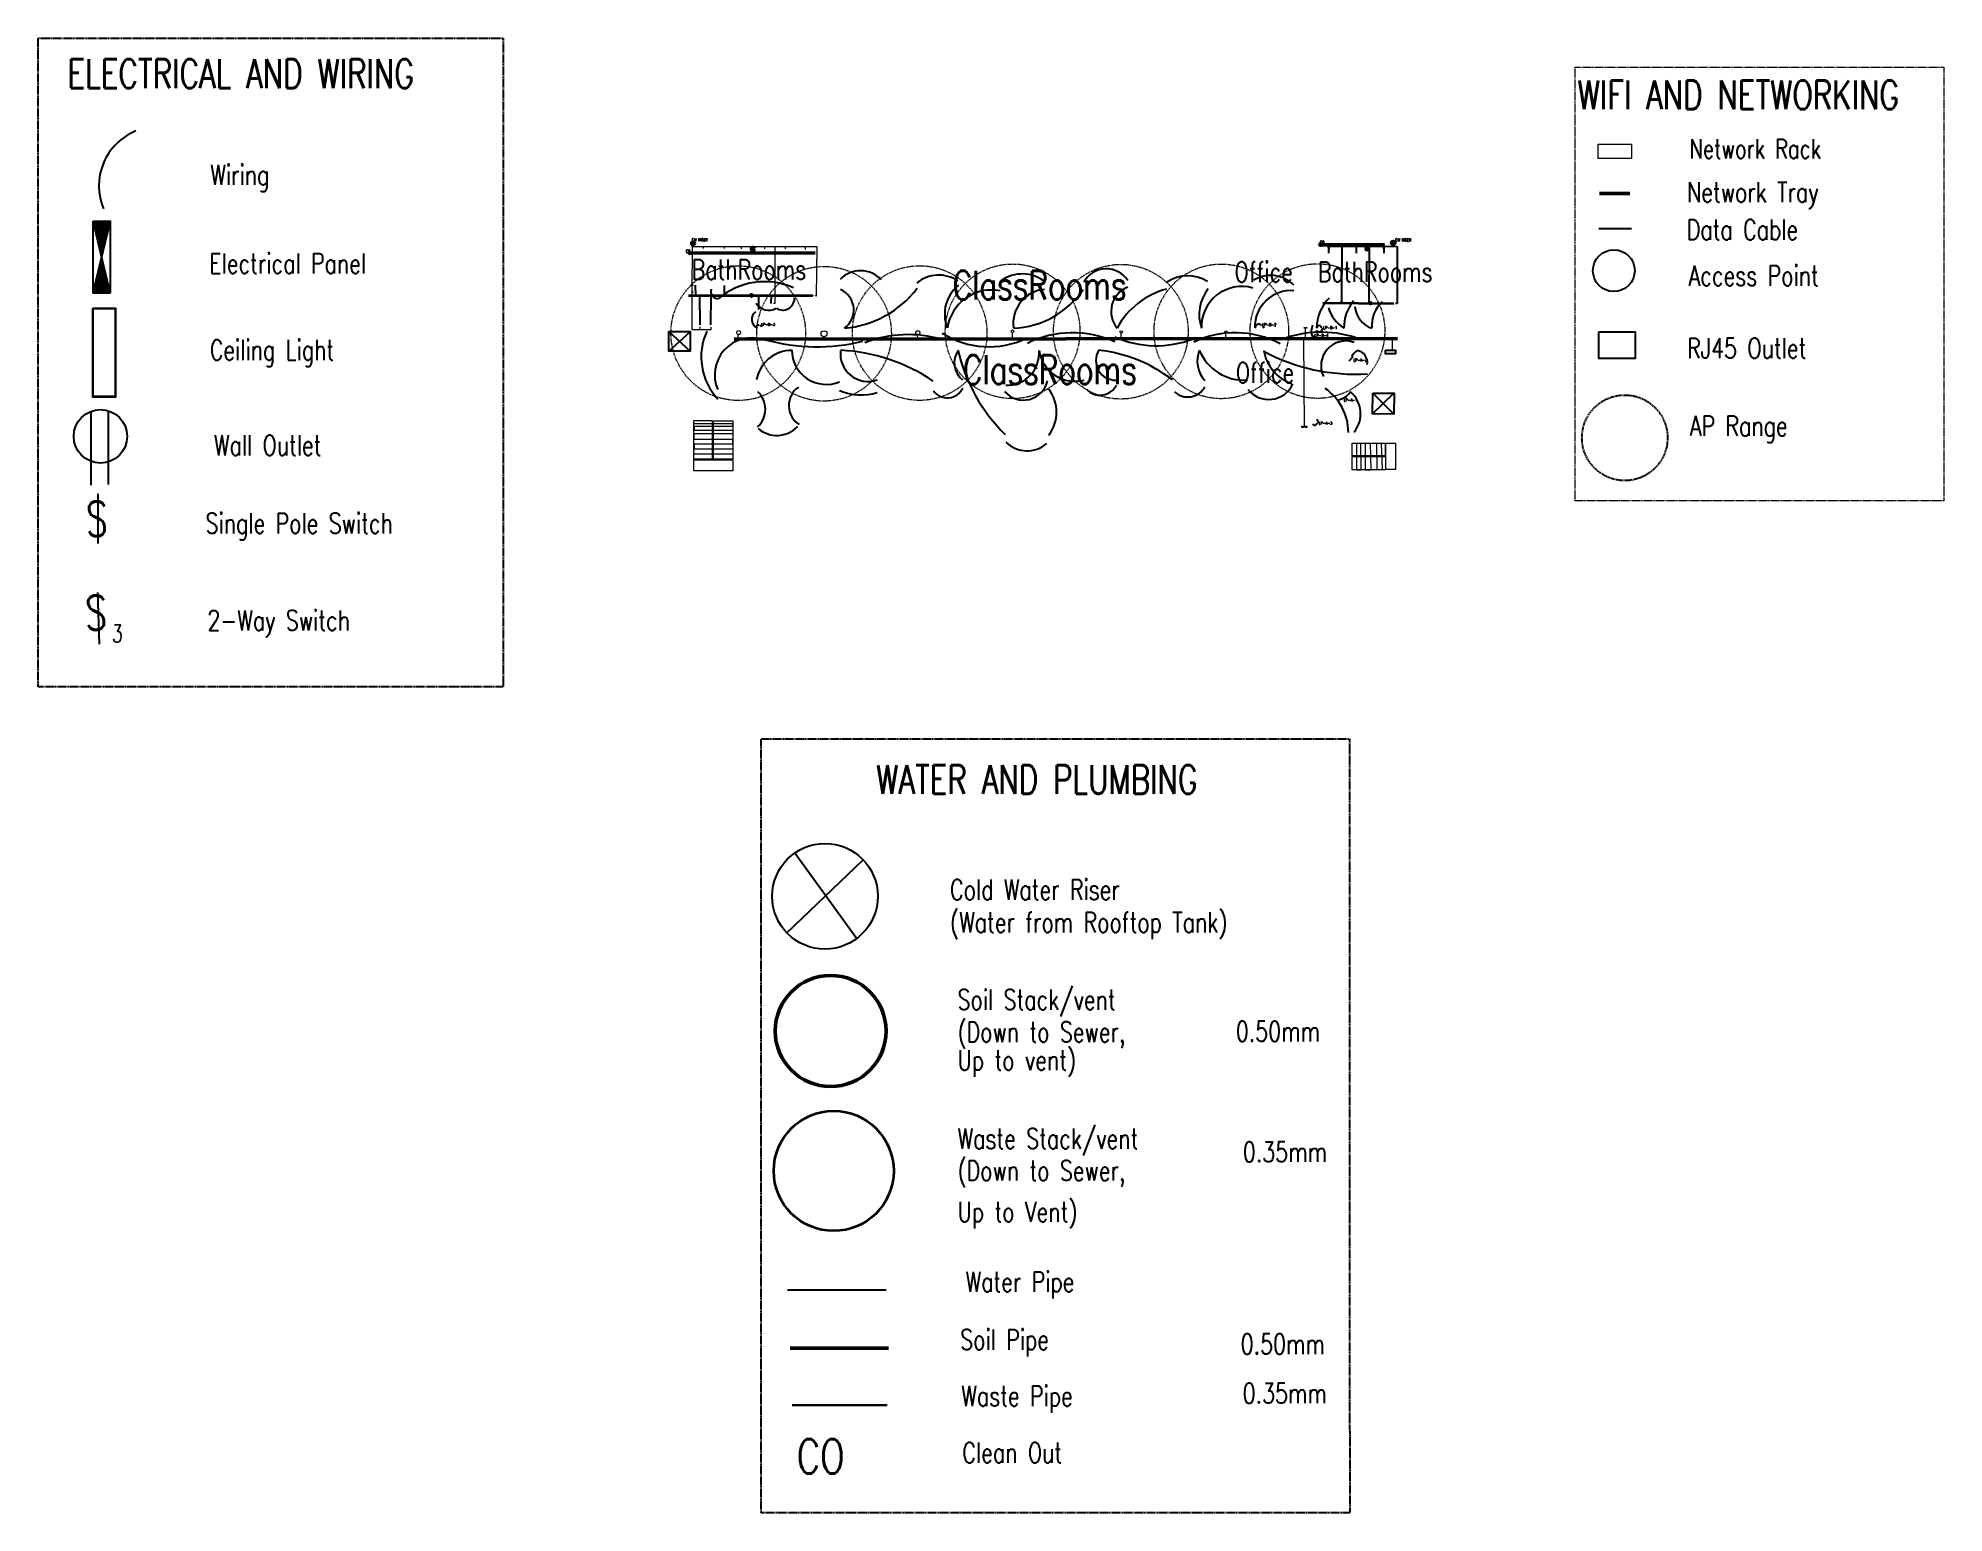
# Model space of a CAD drawing. Header units: feet. Extents: x 36076 to 36628, y 17812 to 18239.
import ezdxf

# ---------------------------------------------------------------- set-up
doc = ezdxf.new("R2010")
doc.units = ezdxf.units.FT
doc.header["$LTSCALE"] = 0.019685
doc.header["$MEASUREMENT"] = 0
doc.linetypes.add('DASHED', pattern=[19.05, 12.7, -6.35])
for name, color, linetype in [('Electrical', 50, 'Continuous'), ('P-Plumbing', 160, 'Continuous'), ('W-WIFI', 7, 'Continuous')]:
    doc.layers.add(name, color=color, linetype=linetype)
doc.styles.add('Annotative', font='romans.shx', dxfattribs={"width": 0.75})
doc.styles.add('Arch-Dim', font='romans.shx', dxfattribs={"width": 0.75})
doc.dimstyles.new('Annotative$7', dxfattribs={"dimscale": 8.333333, "dimtxt": 0.098425, "dimasz": 0.059055, "dimexe": 0.059055, "dimexo": 0.059055, "dimgap": 0.031496, "dimtad": 0, "dimdec": 0, "dimzin": 3, "dimdsep": 46, "dimtxsty": 'Arch-Dim', "dimblk": 'ARCHTICK', "dimcen": 0.098425, "dimazin": 2, "dimtfac": 0.75, "dimtdec": 0, "dimtix": 1, "dimtmove": 2, "dimatfit": 3, "dimfxl": 0.03937, "dimtolj": 1, "dimtzin": 0, "dimarcsym": 0})

# ---------------------------------------------------------------- blocks, each defined once
blk = doc.blocks.new('_ArchTick')
at = {"color": 0, "linetype": 'ByBlock', "const_width": 0.15}
blk.add_lwpolyline([(-0.5, -0.5), (0.5, 0.5)], dxfattribs=at)

msp = doc.modelspace()

# ---------------------------------------------------------------- hatches: boundary and pattern name
at = {"layer": 'Electrical', "linetype": 'Continuous', "lineweight": 25}
h = msp.add_hatch(dxfattribs=at)
h.set_pattern_fill('ANSI31', color=256)
h.paths.add_polyline_path([(36097.3, 18185.61), (36092.4, 18185.61), (36094.83, 18175.34)])
h.paths.add_polyline_path([(36094.83, 18175.34), (36092.37, 18165.17), (36092.37, 18164.95), (36097.3, 18164.89)])

# ---------------------------------------------------------------- linework, layer by layer
for p, q in [((36258.98, 18153.69), (36265.12, 18148.02)), ((36258.98, 18148.01), (36265.12, 18153.67)), ((36462.57, 18129.88), (36468.83, 18135.85)), ((36462.76, 18135.81), (36468.76, 18129.84))]:
    msp.add_line(p, q)
at = {"color": 7, "linetype": 'Continuous', "lineweight": 20}
for p, q in [((36266.21, 18127.12), (36277.41, 18127.12)), ((36277.46, 18124.08), (36266.23, 18124.08)), ((36266.23, 18124.08), (36266.23, 18122.6)), ((36266.23, 18122.6), (36277.38, 18122.6)), ((36277.41, 18126.27), (36266.28, 18126.27)), ((36266.28, 18126.27), (36266.28, 18125.19)), ((36266.28, 18125.19), (36277.46, 18125.19)), ((36277.38, 18122.6), (36277.38, 18121.12)), ((36277.41, 18127.12), (36277.41, 18126.27)), ((36277.46, 18125.19), (36277.46, 18124.08)), ((36277.38, 18121.12), (36266.28, 18121.12)), ((36266.28, 18121.12), (36266.28, 18119.77)), ((36266.28, 18119.77), (36277.48, 18119.77)), ((36277.48, 18118.24), (36266.31, 18118.24)), ((36277.48, 18119.77), (36277.48, 18118.24)), ((36457.96, 18121.37), (36457.99, 18113.73)), ((36459.32, 18113.82), (36459.19, 18121.41)), ((36459.19, 18121.41), (36460.52, 18121.41)), ((36460.52, 18121.41), (36460.52, 18113.7)), ((36462.18, 18113.73), (36462.04, 18121.41)), ((36462.04, 18121.41), (36463.73, 18121.41)), ((36463.73, 18121.41), (36463.89, 18113.75)), ((36465.55, 18113.79), (36465.2, 18121.44)), ((36457.99, 18113.73), (36459.3, 18113.7)), ((36460.52, 18113.7), (36462.18, 18113.73)), ((36463.89, 18113.75), (36465.55, 18113.79))]:
    msp.add_line(p, q, dxfattribs=at)
for points in [[(36258.98, 18153.68), (36265.12, 18153.68), (36265.12, 18148.01), (36258.98, 18148.01)], [(36462.66, 18135.85), (36468.84, 18135.85), (36468.76, 18129.84), (36462.57, 18129.88)]]:
    msp.add_lwpolyline(points, close=True)
for points in [[(36266.24, 18127.99), (36271.55, 18127.99), (36271.53, 18116.77), (36266.24, 18116.76)], [(36271.88, 18127.93), (36277.47, 18127.93), (36277.47, 18116.77), (36271.88, 18116.77)], [(36266.25, 18116.63), (36277.52, 18116.63), (36277.52, 18113.44), (36266.25, 18113.44)], [(36456.74, 18117.6), (36466.4, 18117.55), (36466.4, 18113.73), (36456.75, 18113.71)], [(36456.76, 18121.41), (36466.31, 18121.41), (36466.31, 18117.72), (36456.76, 18117.72)], [(36466.44, 18121.4), (36469.26, 18121.4), (36469.26, 18113.78), (36466.44, 18113.78)]]:
    msp.add_lwpolyline(points, close=True, dxfattribs=at)
at = {"layer": 'Electrical', "color": 2, "linetype": 'Continuous', "lineweight": 25}
for p, q in [((36097.3, 18185.6), (36092.32, 18164.95)), ((36097.3, 18164.89), (36092.39, 18185.64)), ((36092.39, 18185.64), (36097.3, 18185.61)), ((36097.3, 18185.61), (36097.3, 18185.6)), ((36092.32, 18164.95), (36097.3, 18164.89)), ((36091.74, 18130.56), (36091.74, 18109.28)), ((36096.73, 18130.78), (36096.73, 18109.5))]:
    msp.add_line(p, q, dxfattribs=at)
at = {"layer": 'Electrical', "color": 11, "linetype": 'Continuous', "lineweight": 25}
for p, q in [((36093.72, 18106.81), (36093.72, 18092.43)), ((36093.64, 18078.24), (36094.16, 18063.29))]:
    msp.add_line(p, q, dxfattribs=at)
at = {"layer": 'Electrical', "color": 5, "linetype": 'Continuous', "lineweight": 25}
for p, q in [((36293.08, 17979.76), (36315.09, 18000.79)), ((36313.41, 17978.08), (36295.48, 18002.87)), ((36293.3, 17876.54), (36321.91, 17876.54))]:
    msp.add_line(p, q, dxfattribs=at)
at = {"layer": 'Electrical', "color": 3, "linetype": 'Continuous', "lineweight": 50}
msp.add_line((36294.13, 17859.7), (36322.56, 17859.7), dxfattribs=at)
at = {"layer": 'Electrical', "color": 3, "linetype": 'Continuous', "lineweight": 30}
msp.add_line((36294.68, 17843.17), (36322.16, 17843.17), dxfattribs=at)
at = {"layer": 'Electrical', "color": 2, "linetype": 'DASHED', "lineweight": 25}
msp.add_lwpolyline([(36076.46, 18238.57), (36211, 18238.57), (36211, 18050.95), (36076.46, 18050.95)], close=True, dxfattribs=at)
at = {"layer": 'Electrical', "color": 2, "linetype": 'Continuous', "lineweight": 25}
msp.add_lwpolyline([(36092.37, 18185.61), (36097.31, 18185.61), (36097.31, 18164.87), (36092.37, 18164.87)], close=True, dxfattribs=at)
at = {"layer": 'Electrical', "color": 51, "linetype": 'Continuous', "lineweight": 25}
for points in [[(36092.3, 18160.46), (36098.83, 18160.46), (36098.83, 18134.75), (36092.3, 18134.75)], [(36092.39, 18160.37), (36098.74, 18160.37), (36098.74, 18134.88), (36092.39, 18134.88)]]:
    msp.add_lwpolyline(points, close=True, dxfattribs=at)
at = {"layer": 'Electrical', "color": 5, "linetype": 'DASHED', "lineweight": 25}
msp.add_lwpolyline([(36285.66, 18035.9), (36455.93, 18035.9), (36456.01, 17812.02), (36285.73, 17812.02)], close=True, dxfattribs=at)
at = {"layer": 'Electrical', "color": 2, "linetype": 'Continuous', "lineweight": 25}
msp.add_circle((36094.51, 18123.39), 7.73, dxfattribs=at)
at = {"layer": 'Electrical', "color": 5, "linetype": 'Continuous', "lineweight": 25}
msp.add_circle((36304.17, 17990.36), 15.28, dxfattribs=at)
at = {"layer": 'Electrical', "color": 3, "linetype": 'Continuous', "lineweight": 35}
msp.add_circle((36306.69, 17910.92), 17.36, dxfattribs=at)
at = {"layer": 'Electrical', "color": 2, "linetype": 'Continuous', "lineweight": 25}
msp.add_arc((36111.21, 18195.82), 17.17, 112.1851, 202.704, dxfattribs=at)
at = {"layer": 'Electrical'}
for centre, radius, start, end in [((36385.6, 18164.38), 7.46, 33.316, 150.771), ((36286.7, 18147.47), 20.66, 66.1178, 130.2589), ((36314.48, 18163.05), 8.26, 42.6355, 135.8582), ((36337.06, 18160.24), 9.8, 55.2663, 130.4607), ((36349.79, 18158.64), 10.99, 129.734, 200.2057), ((36361.26, 18159.76), 10.6, 50.6789, 126.0684), ((36394.52, 18159.51), 7.55, 111.2826, 219.4442), ((36409.13, 18159.38), 10.48, 57.0082, 124.9175), ((36424.74, 18155.14), 11.61, 73.9615, 182.1122), ((36433.16, 18160.77), 9.19, 43.549, 122.4245), ((36273.23, 18165.33), 2.12, 163.611, 270.1799), ((36287.9, 18164.25), 4.35, 212.9615, 298.9912), ((36291.93, 18163.31), 3.4, 237.4769, 1.7926), ((36306.12, 18159.96), 6.39, 305.0129, 66.9229), ((36307.47, 18183.92), 29.31, 274.5301, 322.8208), ((36352.3, 18152.86), 12.85, 78.5579, 171.4758), ((36368.54, 18156.05), 9.9, 94.8612, 187.2963), ((36357.56, 18180.55), 25.91, 272.6033, 325.3896), ((36408.8, 18143.89), 22.83, 104.6938, 151.7163), ((36424.87, 18158.61), 12.41, 142.8116, 198.3135), ((36439, 18155.11), 10.43, 85.2932, 181.9569), ((36459.11, 18154.54), 12.69, 135.7309, 179.1431), ((36466.74, 18154.78), 12.41, 140.8467, 180.3741), ((36464.88, 18161.58), 7.39, 185.0634, 249.6768), ((36471.84, 18155.37), 9.48, 132.6493, 183.9907), ((36285.77, 18157.23), 2.79, 127.5918, 242.5599), ((36284.82, 18155.11), 0.49, 69.7425, 234.9961), ((36429.68, 18154.77), 1.08, 50.2048, 183.3095), ((36449.01, 18153.76), 4.12, 154.5857, 200.996), ((36447.17, 18154.71), 0.699, 1.8205, 181.8476), ((36460.58, 18164.06), 11.28, 198.2298, 236.2188), ((36286.21, 18146.4), 17.86, 155.4704, 223.129), ((36282.95, 18141.15), 10.7, 72.2409, 203.2894), ((36301.83, 18206.03), 56.71, 254.7035, 283.5822), ((36328.29, 18118.45), 34.38, 73.6294, 111.4191), ((36351.64, 18174.51), 25.2, 237.5029, 295.5612), ((36375.81, 18123.89), 29.47, 65.5685, 116.3605), ((36400.04, 18178.83), 29.23, 245.7611, 291.3614), ((36422.91, 18125.57), 27.79, 62.235, 115.6014), ((36447.7, 18121.2), 32.32, 72.0595, 111.0367), ((36454.88, 18143.82, 16), 7.17, 70.425, 205.8161), ((36294.54, 18137.92), 10.35, 89.5023, 170.1208), ((36304.53, 18148.39), 9.98, 180.4663, 292.8611), ((36316.63, 18147.29), 8.02, 172.9967, 288.9885), ((36306.02, 18095.44), 52.92, 56.1415, 87.07), ((36347.79, 18144.59), 6.21, 143.7157, 231.8634), ((36390.99, 18159.3), 49.54, 192.8642, 225.5585), ((36356.83, 18147.47), 9.31, 268.1154, 4.8006), ((36376.51, 18149.8), 10.5, 188.6549, 284.6776), ((36388.21, 18145.32), 5.66, 148.8507, 272.6525), ((36379.09, 18106.86), 41.65, 52.032, 84.2037), ((36420.28, 18145.18), 8.38, 158.6471, 222.1041), ((36425.51, 18153.74), 14.1, 202.4542, 273.7241), ((36457.76, 18198.04), 56.67, 241.9046, 273.4273), ((36443.01, 18150.08), 12, 188.8202, 251.482), ((36463.65, 18141.82), 8.47, 130.6415, 146.6108), ((36457.58, 18144.75), 3.56, 351.2504, 80.0223), ((36361.57, 18141.03), 7.15, 220.5181, 347.6367), ((36280.13, 18131.24), 6.81, 311.7645, 47.8879), ((36300.24, 18132.27), 6.53, 125.1836, 237.1985), ((36314.6, 18150.87), 15.5, 246.4603, 287.5868), ((36339.55, 18139.49), 4.96, 216.5747, 334.5063), ((36360.57, 18130.39), 10.63, 320.9913, 38.9474), ((36383.78, 18140.61), 5.3, 222.5283, 332.66), ((36409.13, 18140.44), 5.67, 227.6166, 331.264), ((36432.58, 18141.69), 7.64, 217.9443, 335.6968), ((36440.19, 18124.51), 15.44, 0.0988, 55.7156), ((36453.2, 18137.84), 3.36, 293.1736, 333.3734), ((36450.76, 18129.9), 8.4, 321.2546, 49.303), ((36290.22, 18132.02), 8.36, 229.5873, 316.3506), ((36445.87, 18127.28), 0.648, 206.0967, 353.5946), ((36362.64, 18128.03), 8.82, 226.0595, 310.6478)]:
    msp.add_arc(centre, radius, start, end, dxfattribs=at)
at = {"layer": 'P-Plumbing'}
for p, q in [((36265.5, 18179.53), (36266.37, 18178.77)), ((36266.37, 18179.65), (36265.59, 18178.76))]:
    msp.add_line(p, q, dxfattribs=at)
at = {"layer": 'P-Plumbing', "lineweight": 18}
for p, q in [((36265.59, 18178.53), (36265.7, 18178.32)), ((36265.78, 18178.53), (36265.59, 18178.53)), ((36265.7, 18178.32), (36265.67, 18165.16)), ((36265.7, 18178.32), (36265.7, 18178.89)), ((36265.7, 18178.32), (36265.78, 18178.53)), ((36265.7, 18178.32), (36301.77, 18178.3)), ((36268.94, 18178.32), (36268.93, 18177.75)), ((36274.98, 18178.32), (36274.99, 18177.7)), ((36279.93, 18178.31), (36279.93, 18177.64)), ((36286.67, 18178.32), (36286.67, 18177.67)), ((36289.67, 18178.3), (36289.64, 18161.83)), ((36292.6, 18178.3), (36292.6, 18177.63)), ((36298.46, 18178.31), (36298.46, 18177.48)), ((36301.77, 18178.3), (36301.66, 18163.94)), ((36265.68, 18167.17), (36266.08, 18167.17)), ((36265.67, 18165.16), (36266.08, 18165.17)), ((36289.64, 18161.83), (36289.31, 18161.84)), ((36301.66, 18163.94), (36301.27, 18164))]:
    msp.add_line(p, q, dxfattribs=at)
at = {"layer": 'P-Plumbing', "color": 3, "lineweight": 50}
for p, q in [((36466.11, 18178.76), (36447.82, 18178.76)), ((36461, 18178.78), (36461.01, 18177.99)), ((36301.31, 18176.43), (36265.12, 18176.38)), ((36283.31, 18176.41), (36283.32, 18177.22))]:
    msp.add_line(p, q, dxfattribs=at)
at = {"layer": 'P-Plumbing', "color": 5, "lineweight": 25}
for p, q in [((36449.74, 18178.36), (36469.74, 18178.31)), ((36449.78, 18178.36), (36449.78, 18177.78)), ((36453.69, 18178.35), (36453.59, 18162.19)), ((36457.88, 18178.33), (36457.88, 18177.65)), ((36461.64, 18178.33), (36461.59, 18161.94)), ((36465.82, 18178.33), (36465.83, 18177.63)), ((36469.13, 18179.75), (36468.08, 18178.92)), ((36468.13, 18179.8), (36469.08, 18178.84)), ((36468.59, 18178.31), (36468.4, 18178.49)), ((36468.4, 18178.49), (36468.79, 18178.49)), ((36468.59, 18178.65), (36468.59, 18178.31)), ((36468.79, 18178.49), (36468.6, 18178.31)), ((36469.74, 18178.3), (36469.74, 18161.78)), ((36453.59, 18162.19), (36453.23, 18162.03)), ((36461.59, 18161.94), (36461.25, 18161.9)), ((36469.74, 18161.78), (36469.28, 18161.78))]:
    msp.add_line(p, q, dxfattribs=at)
at = {"layer": 'P-Plumbing', "color": 3, "lineweight": 25}
for p, q in [((36450.02, 18176.36), (36450.08, 18178.77)), ((36457.96, 18176.42), (36458.01, 18178.77)), ((36466.01, 18176.34), (36466.01, 18178.77)), ((36266.79, 18164.16), (36266.74, 18167.17)), ((36274.97, 18166.99), (36274.96, 18164.16)), ((36268, 18155.67), (36267.96, 18164.22)), ((36271.15, 18155.64), (36271.23, 18164.17)), ((36285.03, 18160.05), (36285.02, 18164.15)), ((36288.58, 18161.82), (36288.66, 18164.22)), ((36297.01, 18163.98), (36297.01, 18164.17)), ((36300.62, 18164), (36300.63, 18164.18))]:
    msp.add_line(p, q, dxfattribs=at)
at = {"layer": 'P-Plumbing', "color": 3, "lineweight": 35}
for p, q in [((36264.69, 18164.17), (36300.65, 18164.17)), ((36448.23, 18162.06), (36468.77, 18161.79))]:
    msp.add_line(p, q, dxfattribs=at)
at = {"layer": 'P-Plumbing', "color": 5, "lineweight": 18}
for p, q in [((36265.67, 18165.16), (36265.67, 18154.29)), ((36265.67, 18154.29), (36271.24, 18154.32)), ((36267.99, 18154.3), (36268, 18155.06)), ((36271.24, 18154.32), (36271.22, 18155.01))]:
    msp.add_line(p, q, dxfattribs=at)
at = {"layer": 'P-Plumbing'}
msp.add_circle((36265.98, 18179.2), 0.584, dxfattribs=at)
at = {"layer": 'P-Plumbing', "color": 3, "lineweight": 50}
for centre, radius in [((36283.29, 18177.63), 0.428), ((36447.6, 18178.86), 0.249), ((36461.06, 18177.64), 0.332), ((36265.02, 18176.39), 0.1), ((36305.81, 17951.4), 16.05)]:
    msp.add_circle(centre, radius, dxfattribs=at)
at = {"layer": 'P-Plumbing', "color": 5, "lineweight": 25}
msp.add_circle((36468.61, 18179.33), 0.676, dxfattribs=at)
at = {"layer": 'P-Plumbing', "color": 3, "lineweight": 35}
for centre, radius in [((36282.87, 18164.17), 0.389), ((36462, 18161.9), 0.264)]:
    msp.add_circle(centre, radius, dxfattribs=at)
at = {"layer": 'W-WIFI', "color": 4, "linetype": 'Continuous', "lineweight": 50}
msp.add_line((36528.29, 18193.59), (36537.08, 18193.59), dxfattribs=at)
at = {"layer": 'W-WIFI', "color": 5, "linetype": 'Continuous', "lineweight": 25}
msp.add_line((36528.07, 18183.56), (36537.6, 18183.56), dxfattribs=at)
at = {"layer": 'W-WIFI', "color": 4, "lineweight": 50}
msp.add_line((36469.82, 18151.66), (36277.92, 18151.47), dxfattribs=at)
at = {"layer": 'W-WIFI', "color": 5, "lineweight": 20}
for p, q in [((36279.05, 18151.46), (36279.09, 18152.86)), ((36303.76, 18151.36), (36303.75, 18152.12)), ((36331.01, 18151.56), (36330.98, 18152.75)), ((36358.39, 18151.67), (36358.43, 18153.3)), ((36389.85, 18151.52), (36389.88, 18153.24)), ((36420.2, 18151.49), (36420.2, 18153.21)), ((36442.9, 18126.1), (36442.78, 18151.63)), ((36443.05, 18154.75), (36443.39, 18154.74)), ((36443.2, 18151.62), (36443.21, 18154.74)), ((36446.57, 18151.64), (36446.6, 18153.29)), ((36468.4, 18148.36), (36468.41, 18151.66)), ((36442.65, 18126.1), (36443.27, 18126.1))]:
    msp.add_line(p, q, dxfattribs=at)
at = {"layer": 'W-WIFI', "color": 6, "linetype": 'DASHED', "lineweight": 20}
msp.add_lwpolyline([(36521.28, 18230.15), (36627.96, 18230.15), (36627.96, 18104.71), (36521.28, 18104.71)], close=True, dxfattribs=at)
at = {"layer": 'W-WIFI', "color": 1, "linetype": 'Continuous', "lineweight": 20}
msp.add_lwpolyline([(36527.92, 18207.88), (36537.53, 18207.88), (36537.53, 18203.76), (36527.92, 18203.76)], close=True, dxfattribs=at)
at = {"layer": 'W-WIFI', "color": 6, "lineweight": 20}
for points in [[(36442.8, 18154.84), (36443.11, 18154.84), (36443.11, 18154.64), (36442.8, 18154.64)], [(36443.3, 18154.86), (36443.58, 18154.86), (36443.58, 18154.64), (36443.3, 18154.64)], [(36442.18, 18126.31), (36442.77, 18126.31), (36442.77, 18125.95), (36442.18, 18125.95)], [(36443.09, 18126.3), (36443.58, 18126.3), (36443.58, 18125.95), (36443.09, 18125.95)]]:
    msp.add_lwpolyline(points, close=True, dxfattribs=at)
at = {"layer": 'W-WIFI', "color": 6, "linetype": 'Continuous', "lineweight": 25}
msp.add_lwpolyline([(36528.13, 18153.6), (36538.58, 18153.6), (36538.58, 18145.94), (36528.13, 18145.94)], close=True, dxfattribs=at)
at = {"layer": 'W-WIFI', "color": 1, "lineweight": 25}
msp.add_lwpolyline([(36466.37, 18148.37), (36469.27, 18148.37), (36469.27, 18147.3), (36466.37, 18147.3)], close=True, dxfattribs=at)
at = {"layer": 'W-WIFI', "color": 3, "linetype": 'Continuous', "lineweight": 25}
msp.add_circle((36532.45, 18171.32), 6.05, dxfattribs=at)
at = {"layer": 'W-WIFI', "color": 3, "linetype": 'DASHED', "lineweight": 20}
for centre in [(36279.07, 18153.24), (36303.9, 18153.07), (36331.56, 18153.27), (36358.46, 18153.77), (36389.77, 18153.66), (36418.86, 18153.76), (36446.68, 18153.85)]:
    msp.add_circle(centre, 19.48, dxfattribs=at)
at = {"layer": 'W-WIFI', "color": 3, "lineweight": 20}
for centre, radius in [((36279.19, 18153.42), 0.574), ((36303.9, 18153.07), 0.861), ((36331.03, 18153.36), 0.602), ((36358.46, 18153.77), 0.388), ((36389.9, 18153.57), 0.364), ((36420.22, 18153.58), 0.307), ((36446.58, 18153.67), 0.338)]:
    msp.add_circle(centre, radius, dxfattribs=at)
at = {"layer": 'W-WIFI', "color": 3, "linetype": 'DASHED', "lineweight": 25}
msp.add_circle((36535.61, 18122.97), 12.38, dxfattribs=at)

# ---------------------------------------------------------------- texts
at = {"color": 7, "linetype": 'Continuous', "lineweight": -3, "style": 'Annotative', "width": 0.75}
for s, height, p in [('BathRooms', 5.833, (36265.54, 18168.73)), ('Office', 5.833, (36422.68, 18168.02)), ('BathRooms', 5.833, (36446.79, 18168.06)), ('ClassRooms', 8.333, (36341.12, 18162.95)), ('ClassRooms', 8.333, (36344.1, 18138.5)), ('Office', 5.833, (36423.06, 18138.92))]:
    msp.add_text(s, height=height, dxfattribs=at).set_placement(p)
at = {"layer": 'Electrical', "color": 2, "linetype": 'Continuous', "lineweight": 25, "style": 'Annotative', "width": 0.75}
for s, height, p in [('ELECTRICAL AND WIRING', 8.3333, (36085, 18224.13)), ('Wiring', 5.833, (36126.29, 18196.11)), ('Electrical Panel', 5.8333, (36125.99, 18170.49)), ('Ceiling Light', 5.8333, (36126.14, 18145.47)), ('Wall Outlet', 5.8333, (36127.34, 18117.9)), ('Single Pole Switch', 5.8333, (36124.93, 18095.32)), ('2-Way Switch', 5.8333, (36125.45, 18067.23))]:
    msp.add_text(s, height=height, dxfattribs=at).set_placement(p)
at = {"layer": 'Electrical', "color": 11, "linetype": 'Continuous', "lineweight": 25, "style": 'Annotative', "width": 0.75}
for s, height, p in [('S', 10, (36090.25, 18094.55)), ('S', 10, (36090.02, 18067.4)), ('3', 5, (36097.78, 18063.86))]:
    msp.add_text(s, height=height, dxfattribs=at).set_placement(p)
at = {"layer": 'Electrical', "color": 4, "linetype": 'Continuous', "lineweight": -3, "style": 'Annotative', "width": 0.75}
for s, height, p in [('WATER AND PLUMBING', 8.3333, (36319, 18020)), ('Cold Water Riser', 5.8333, (36340.36, 17989.37)), ('(Water from Rooftop Tank)', 5.8333, (36340.36, 17979.93)), ('Soil Stack/vent', 5.8333, (36342.52, 17957.53)), ('(Down to Sewer,', 5.8333, (36342.52, 17948.19)), ('0.50mm', 5.833, (36423.05, 17948.4)), ('Up to vent)', 5.8333, (36342.52, 17940.05)), ('Waste Stack/vent', 5.8333, (36342.52, 17917.36))]:
    msp.add_text(s, height=height, dxfattribs=at).set_placement(p)
at = {"layer": 'Electrical', "color": 5, "linetype": 'Continuous', "lineweight": -3, "style": 'Annotative', "width": 0.75}
for s, height, p in [('0.35mm', 5.833, (36425.09, 17913.51)), ('(Down to Sewer,', 5.8333, (36342.52, 17908.11)), ('Up to Vent)', 5.8333, (36342.52, 17896.19)), ('Water Pipe', 5.833, (36344.84, 17875.95)), ('Soil Pipe', 5.833, (36343.29, 17859.22)), ('0.50mm', 5.833, (36424.46, 17857.96)), ('Waste Pipe', 5.833, (36343.61, 17842.9)), ('0.35mm', 5.833, (36425.04, 17843.71)), ('Clean Out', 5.833, (36343.92, 17826.53))]:
    msp.add_text(s, height=height, dxfattribs=at).set_placement(p)
at = {"layer": 'Electrical', "color": 3, "linetype": 'Continuous', "lineweight": -3, "style": 'Annotative', "width": 0.75}
msp.add_text('CO', height=10, dxfattribs=at).set_placement((36296.03, 17823.38))
at = {"layer": 'Electrical', "char_height": 0.82, "attachment_point": 4, "style": 'Arch-Dim'}
for s, insert in [('\\A1;LP-B-3', (36285.66, 18155.76)), ('\\A1;LP-B-2', (36430.74, 18155.72)), ('\\A1;LP-B-1', (36448.35, 18154.81)), ('\\A1;LP-B-4', (36445.82, 18152.61)), ('\\A1;LP-A-2', (36457.07, 18145.49)), ('\\A1;LP-A-1', (36454.25, 18133.92)), ('\\A1;LP-A-3', (36447.02, 18127.22))]:
    msp.add_mtext(s, dxfattribs=dict(at, insert=insert))
at = {"layer": 'P-Plumbing', "color": 3, "lineweight": 25, "insert": (36263.9, 18177.34), "char_height": 0.82, "width": 1.845, "attachment_point": 1, "style": 'Annotative'}
msp.add_mtext('CO', dxfattribs=at)
at = {"layer": 'P-Plumbing', "insert": (36265.6, 18180.64), "char_height": 0.82, "width": 4.4101, "attachment_point": 1, "style": 'Annotative'}
msp.add_mtext('CW RISER', dxfattribs=at)
at = {"layer": 'P-Plumbing', "color": 3, "lineweight": 50, "insert": (36447.36, 18179.99), "char_height": 0.82, "width": 1.6066, "attachment_point": 1, "style": 'Annotative'}
msp.add_mtext('CO', dxfattribs=at)
at = {"layer": 'P-Plumbing', "color": 5, "lineweight": 25, "insert": (36469.15, 18180.61), "char_height": 0.82, "width": 4.5777, "attachment_point": 1, "style": 'Annotative'}
msp.add_mtext('CW RISER', dxfattribs=at)
at = {"layer": 'W-WIFI', "color": 6, "linetype": 'Continuous', "lineweight": -3, "style": 'Annotative', "width": 0.75}
msp.add_text('WIFI AND NETWORKING', height=8.3333, dxfattribs=at).set_placement((36522, 18218))
at = {"layer": 'W-WIFI', "color": 6, "linetype": 'DASHED', "lineweight": 25, "style": 'Annotative', "width": 0.75}
for s, height, p in [('Network Rack', 5.543, (36554.3, 18203.8)), ('Network Tray', 5.8333, (36553.63, 18191.12)), ('Data Cable', 5.833, (36553.53, 18180.28)), ('Access Point', 5.8333, (36554.07, 18166.95)), ('RJ45 Outlet', 5.8333, (36553.65, 18145.98)), ('AP Range', 5.833, (36554.42, 18123.5))]:
    msp.add_text(s, height=height, dxfattribs=at).set_placement(p)

# ---------------------------------------------------------------- leaders
at = {"layer": 'Electrical', "annotation_type": 0, "has_hookline": 1, "hookline_direction": 0}
for points, text_width in [([(36285.87, 18155.14), (36285.34, 18155.6), (36285.4, 18155.6)], 3.63), ([(36431.25, 18154.7), (36430.68, 18155.72), (36430.74, 18155.72)], 3.63), ([(36445.42, 18151.41), (36445.49, 18152.61), (36445.55, 18152.61)], 3.66), ([(36447.78, 18153.69), (36448.29, 18154.81), (36448.35, 18154.81)], 3.46), ([(36455.81, 18145.26), (36457, 18146.46), (36457.06, 18146.46)], 3.54), ([(36452.66, 18133.88), (36455, 18134.78), (36455.06, 18134.78)], 3.37), ([(36446.46, 18128.34), (36446.94, 18127.22), (36447, 18127.22)], 3.54)]:
    msp.add_leader(points, dimstyle='Annotative$7', override={"dimscale": 0}, dxfattribs=dict(at, text_width=text_width))

doc.saveas('drawing.dxf')
